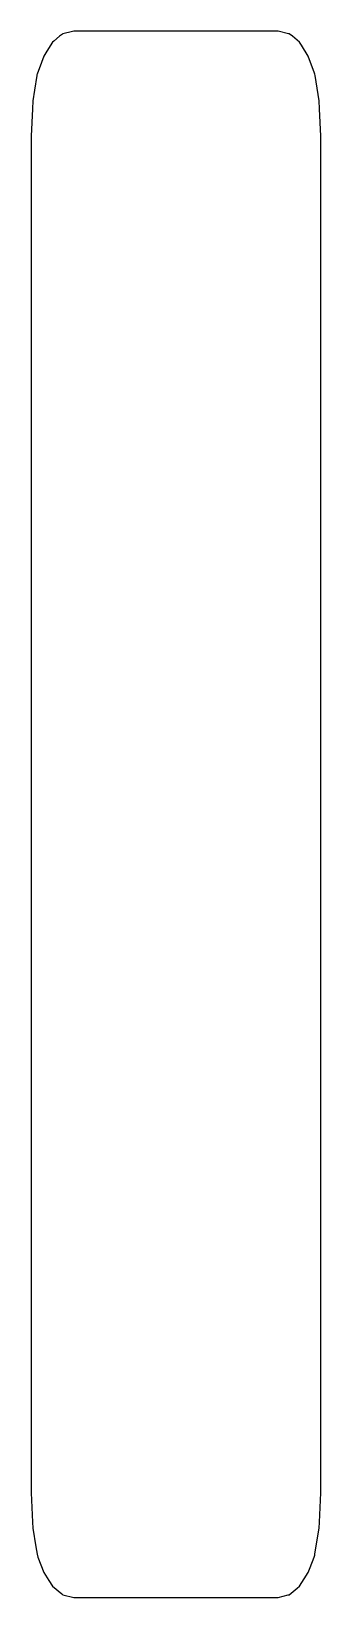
# Model space of a CAD drawing. Header units: metres. Extents: x 2.4 to 16, y -9.4 to 64.1.
import ezdxf

# ---------------------------------------------------------------- set-up
doc = ezdxf.new("R2010")
doc.units = ezdxf.units.M

msp = doc.modelspace()

# ---------------------------------------------------------------- linework, layer by layer
for p, q in [((3.859, 64.004), (3.727, 63.91)), ((3.882, 64.021), (3.859, 64.004)), ((4.343, 64.126), (3.882, 64.021)), ((4.4, 64.139), (4.343, 64.126)), ((12.893, 64.139), (4.4, 64.139)), ((14, 64.139), (12.893, 64.139)), ((14.487, 64.028), (14, 64.139)), ((14.518, 64.021), (14.487, 64.028)), ((14.673, 63.91), (14.518, 64.021)), ((3.4, 63.631), (3.135, 63.21)), ((3.456, 63.679), (3.4, 63.631)), ((3.727, 63.91), (3.456, 63.679)), ((15, 63.631), (14.673, 63.91)), ((15.093, 63.484), (15, 63.631)), ((15.414, 62.975), (15.093, 63.484)), ((2.874, 62.674), (2.668, 62.12)), ((2.986, 62.975), (2.874, 62.674)), ((3.135, 63.21), (2.986, 62.975)), ((15.713, 62.172), (15.414, 62.975)), ((2.656, 62.062), (2.547, 61.374)), ((2.664, 62.098), (2.656, 62.062)), ((2.668, 62.12), (2.664, 62.098)), ((15.732, 62.12), (15.713, 62.172)), ((15.744, 62.062), (15.732, 62.12)), ((15.932, 60.876), (15.744, 62.062)), ((2.547, 61.374), (2.468, 60.876)), ((2.449, 60.506), (2.4, 59.219)), ((2.468, 60.876), (2.449, 60.506)), ((15.951, 60.506), (15.932, 60.876)), ((16, 59.219), (15.951, 60.506)), ((2.4, 59.219), (2.4, 59.11)), ((2.4, 59.11), (2.4, 59.108)), ((2.4, 59.108), (2.4, 57.581)), ((16, 59.106), (16, 59.219)), ((16, 57.579), (16, 59.106)), ((2.4, 57.581), (2.4, 57.562)), ((2.4, 57.562), (2.4, 56.052)), ((16, 56.09), (16, 57.579)), ((2.4, 56.052), (2.4, 56.029)), ((2.4, 56.029), (2.4, 56.01)), ((2.4, 56.01), (2.4, 55.996)), ((2.4, 55.996), (2.4, 55.815)), ((16, 56.043), (16, 56.09)), ((16, 56.09), (16, 56.09)), ((16, 55.999), (16, 56.043)), ((16, 55.277), (16, 55.999)), ((2.4, 55.815), (2.4, 55.63)), ((2.4, 55.63), (2.4, 55.277)), ((2.4, 55.277), (2.4, 54.74)), ((16, 54.74), (16, 55.277)), ((2.4, 54.74), (2.4, 53.135)), ((16, 53.135), (16, 54.74)), ((2.4, 53.135), (2.4, 45.593)), ((16, 45.593), (16, 53.135)), ((2.4, 45.593), (2.4, 8.195)), ((16, 8.195), (16, 45.593)), ((2.4, 8.195), (2.4, 1.297)), ((16, 1.297), (16, 8.195)), ((2.4, 1.297), (2.4, 0.146)), ((16, 0.146), (16, 1.297)), ((2.4, 0.146), (2.4, -0.501)), ((16, -0.501), (16, 0.146)), ((2.4, -0.501), (2.4, -0.791)), ((16, -1.191), (16, -0.501)), ((2.4, -0.791), (2.4, -1.024)), ((2.4, -1.024), (2.4, -1.225)), ((2.4, -1.225), (2.4, -1.242)), ((2.4, -1.242), (2.4, -1.264)), ((2.4, -1.264), (2.4, -1.289)), ((2.4, -1.289), (2.4, -2.832)), ((16, -1.238), (16, -1.191)), ((16, -1.291), (16, -1.238)), ((16, -2.816), (16, -1.291)), ((2.4, -2.832), (2.4, -2.851)), ((2.4, -2.851), (2.4, -4.426)), ((16, -4.422), (16, -2.816)), ((2.4, -4.426), (2.4, -4.491)), ((2.4, -4.491), (2.453, -5.867)), ((15.947, -5.867), (16, -4.491)), ((16, -4.491), (16, -4.422)), ((2.453, -5.867), (2.468, -6.146)), ((15.932, -6.146), (15.947, -5.867)), ((2.468, -6.146), (2.612, -7.032)), ((15.841, -6.701), (15.932, -6.146)), ((2.612, -7.032), (2.668, -7.373)), ((15.732, -7.373), (15.841, -6.701)), ((2.668, -7.373), (2.711, -7.514)), ((2.711, -7.514), (2.986, -8.237)), ((15.414, -8.237), (15.501, -8.007)), ((15.501, -8.007), (15.689, -7.514)), ((15.689, -7.514), (15.717, -7.424)), ((15.717, -7.424), (15.732, -7.373)), ((2.986, -8.237), (3.225, -8.606)), ((3.225, -8.606), (3.4, -8.877)), ((15, -8.877), (15.227, -8.526)), ((15.227, -8.526), (15.414, -8.237)), ((3.4, -8.877), (3.834, -9.239)), ((3.834, -9.239), (3.882, -9.279)), ((3.882, -9.279), (4.393, -9.415)), ((4.393, -9.415), (4.4, -9.416)), ((4.4, -9.416), (13.884, -9.416)), ((13.884, -9.416), (14, -9.416)), ((14, -9.416), (14.479, -9.289)), ((14.479, -9.289), (14.518, -9.279)), ((14.518, -9.279), (14.889, -8.969)), ((14.889, -8.969), (15, -8.877))]:
    msp.add_line(p, q)

doc.saveas('drawing.dxf')
